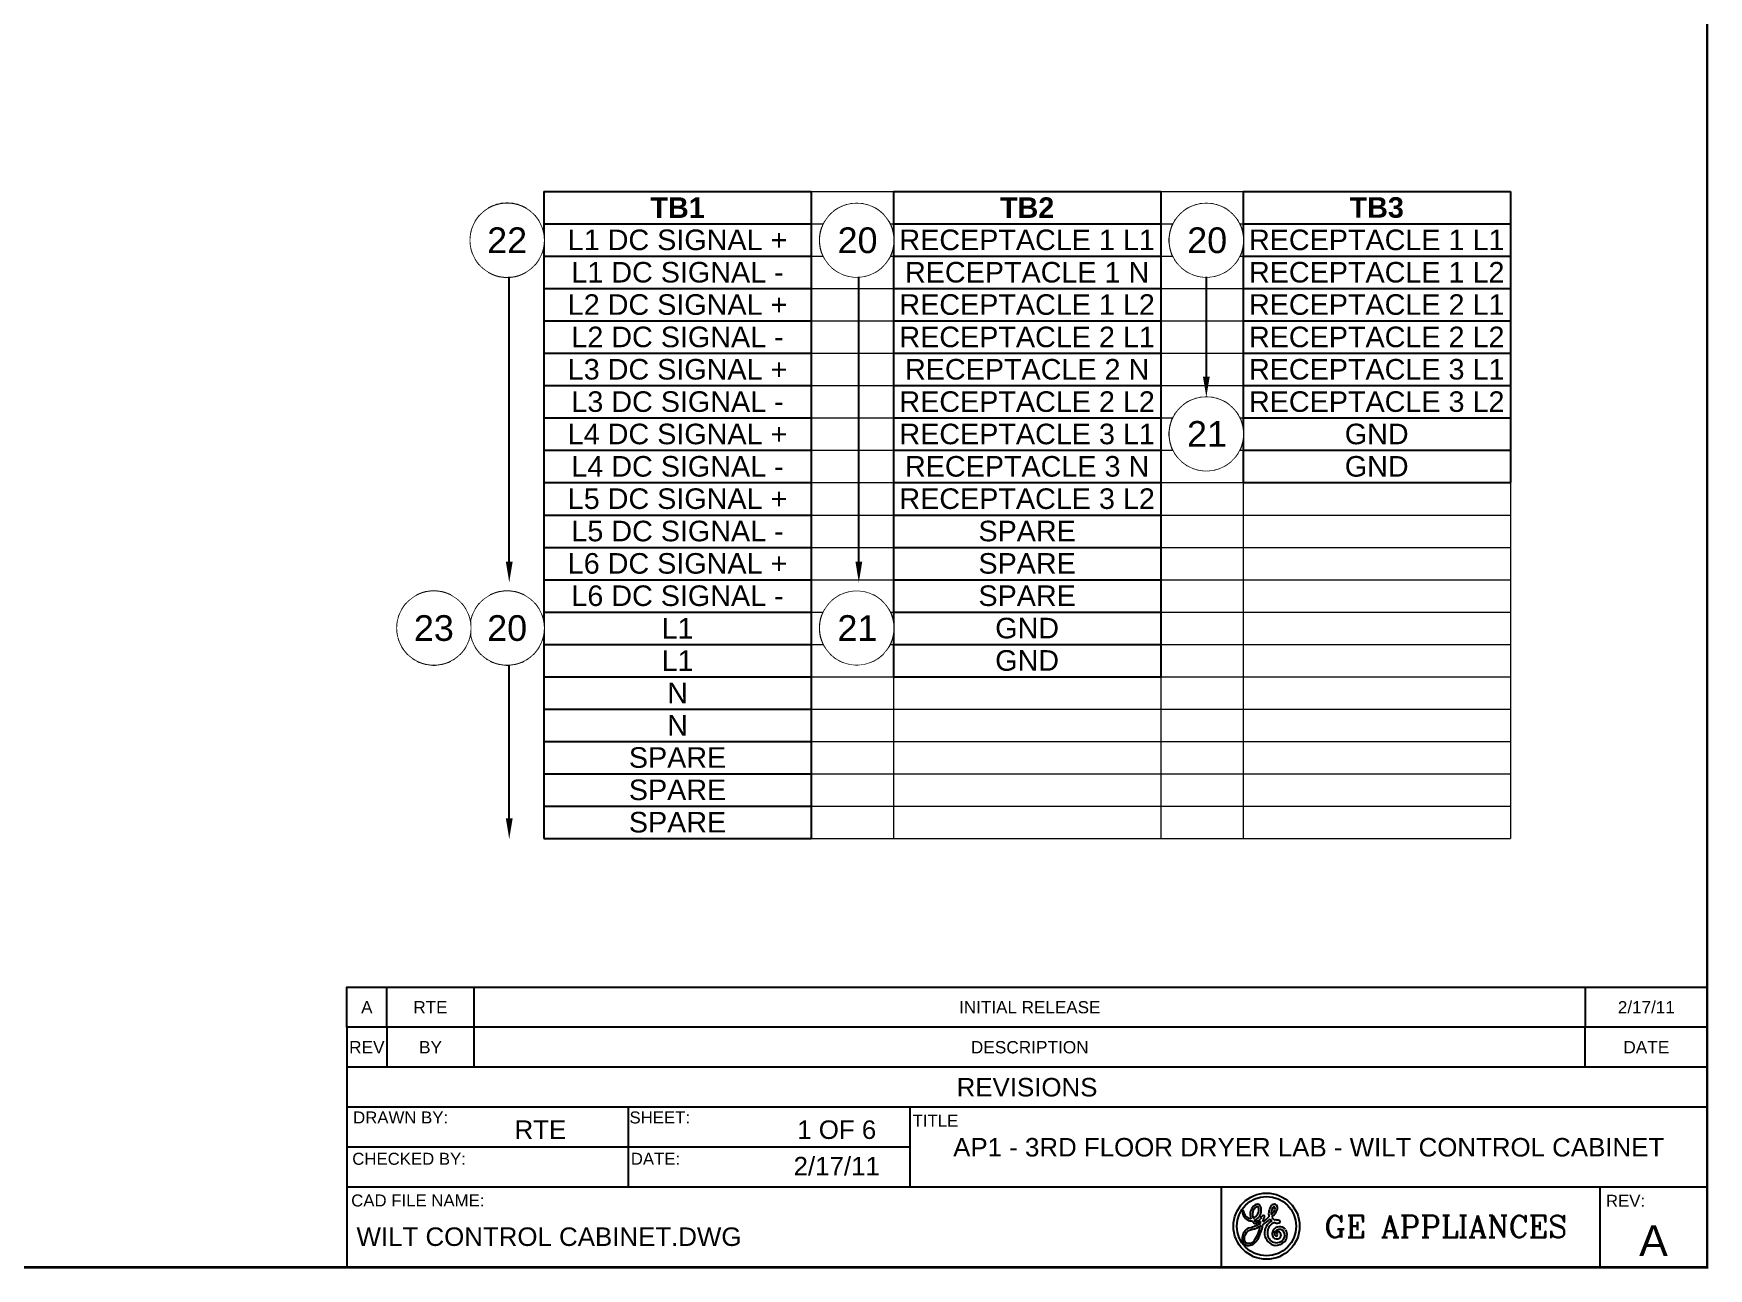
# Model space of a CAD drawing. Header units: inches. Extents: x -228 to 241, y -155 to 115.
# Drawn here: x -75.03 to -34.31, y 54.7 to 84.73 of the extents above; entities that cross this region are included whole.
import ezdxf
from ezdxf import colors
from ezdxf.entities.mleader import LeaderData, LeaderLine
from ezdxf.enums import TextEntityAlignment as Align
from ezdxf.math import Vec2, Vec3

# ---------------------------------------------------------------- set-up
doc = ezdxf.new("R2010")
doc.units = ezdxf.units.IN
doc.header["$MEASUREMENT"] = 0
doc.set_wipeout_variables(frame=1)
for name, color, linetype in [('BORDER', 3, 'Continuous'), ('DIM', 1, 'Continuous'), ('PANEL WIRE', 5, 'Continuous'), ('TXT', 4, 'Continuous')]:
    doc.layers.add(name, color=color, linetype=linetype)
doc.styles.add('COMPLEX', font='COMPLEX')
doc.styles.add('Notes', font='arial.ttf', dxfattribs={"height": 0.125})
doc.styles.get("Standard").update_dxf_attribs({"font": 'arial.ttf'})

# ---------------------------------------------------------------- blocks, each defined once
blk = doc.blocks.new('GE_Logo')
at = {"layer": 'BORDER', "linetype": 'Continuous'}
for p, q in [((-0.0166, 0.0782), (-0.0166, 0.0783)), ((0.0453, 0.0511), (0.0453, 0.0535)), ((0.0702, 0.0952), (0.0703, 0.0953)), ((0.075, 0.0883), (0.0762, 0.09)), ((-0.0054, 0.0227), (-0.0052, 0.0228)), ((0.0449, 0.0453), (0.0449, 0.0453)), ((0.0716, 0.0472), (0.0715, 0.0472)), ((0.0948, 0.0411), (0.095, 0.0412)), ((0.0178, -0.0135), (0.0182, -0.013)), ((0.0257, -0.0135), (0.028, -0.009))]:
    blk.add_line(p, q, dxfattribs=at)
for radius in [0.1034, 0.0925]:
    blk.add_circle((0.0552, 0.031), radius, dxfattribs=at)
for centre, radius, start, end in [((0.0097, 0.0766), 0.0296, 175.8986, 258.1278), ((-0.0179, 0.0785), 0.00185, 161.4208, 173.7745), ((-0.0182, 0.0784), 0.00167, 54.2025, 153.9175), ((-0.0185, 0.0784), 0.00185, 359.104, 46.9518), ((-0.0185, 0.0784), 0.00185, 46.9831, 47.033), ((-0.0185, 0.0784), 0.00185, 47.1878, 47.1884), ((-0.0018, 0.0782), 0.0148, 180.1798, 203.6073), ((0.0093, 0.0801), 0.0259, 197.4375, 264.0005), ((0.0411, 0.0677), 0.037, 125.3229, 201.2541), ((0.0429, 0.0673), 0.0315, 130.1066, 201.0408), ((0.0014, 0.083), 0.0296, 294.1355, 12.6644), ((0.0056, 0.0809), 0.0333, 288.9288, 25.3672), ((0.0255, 0.0884), 0.0111, 120.4413, 121.1637), ((0.0263, 0.0846), 0.0148, 61.1952, 116.0543), ((0.0256, 0.0866), 0.00555, 31.1144, 121.8942), ((0.0196, 0.0686), 0.0222, 290.7068, 318.3232), ((0.0264, 0.089), 0.0111, 33.4012, 50.6769), ((0.0508, 0.0509), 0.0148, 110.7974, 168.6988), ((-0.0351, 0.1563), 0.1443, 303.069, 314.1387), ((-0.0293, 0.1528), 0.1307, 304.621, 314.7998), ((0.035, 0.0641), 0.0148, 314.1921, 348.4615), ((0.0464, 0.0593), 0.00555, 91.1634, 99.1221), ((0.0458, 0.0611), 0.0037, 5.0426, 83.4158), ((0.044, 0.0615), 0.00555, 356.3808, 359.6419), ((0.1062, 0.0692), 0.0444, 142.8794, 191.8193), ((0.0185, 0.1001), 0.0666, 314.7382, 315.8124), ((0.1003, 0.076), 0.0407, 213.3633, 225.0117), ((0.1007, 0.0702), 0.0315, 144.8342, 184.97), ((0.0316, 0.1076), 0.0555, 312.958, 333.1931), ((0.08, 0.0899), 0.0111, 151.3852, 152.1303), ((0.079, 0.0887), 0.0109, 348.8459, 142.6698), ((0.0962, 0.0759), 0.0296, 213.612, 239.7574), ((0.0282, 0.1102), 0.0666, 310.8187, 334.7484), ((0.079, 0.0876), 0.0037, 153.3316, 153.4021), ((0.079, 0.0876), 0.0037, 69.0155, 139.3089), ((0.0785, 0.0878), 0.0037, 54.3726, 60.5273), ((0.0769, 0.0867), 0.00555, 38.9364, 47.8233), ((0.0747, 0.0867), 0.0074, 327.7967, 28.5928), ((0.0768, 0.0869), 0.00555, 36.4082, 36.5638), ((0.0713, 0.0887), 0.0185, 336.9398, 337.8204), ((0.0677, 0.0897), 0.0222, 339.106, 351.9371), ((0.0174, -0.0082), 0.0384, 126.4152, 182.3457), ((0.0047, -0.0073), 0.0198, 155.2385, 210.7757), ((0.0132, -0.0072), 0.0277, 114.1868, 162.7157), ((0.0113, -0.0061), 0.0333, 105.0609, 119.8387), ((-0.0774, 0.2905), 0.2836, 286.2392, 289.0368), ((-0.0293, 0.1528), 0.1307, 284.142, 300.0403), ((0.0056, 0.0772), 0.0296, 266.1587, 266.2131), ((0.0058, 0.0808), 0.0333, 266.3006, 267.0263), ((0.0056, 0.0809), 0.0333, 267.4189, 277.3722), ((0.0411, 0.0677), 0.037, 212.3618, 223.8297), ((0.019, 0.0478), 0.0074, 231.6407, 232.6664), ((0.0217, 0.0504), 0.0111, 229.7166, 282.5284), ((-0.0032, 0.0914), 0.0715, 284.7496, 303.0519), ((0.0056, 0.0809), 0.0333, 288.9134, 288.9164), ((0.0216, 0.0514), 0.00555, 201.2966, 293.5599), ((-0.0881, 0.0544), 0.1258, 327.5933, 349.4998), ((0.0085, 0.088), 0.0444, 290.0784, 295.3092), ((0.0021, 0.0946), 0.0592, 291.736, 306.2578), ((-0.0878, 0.0568), 0.1332, 330.2544, 350.7619), ((-0.0032, 0.0914), 0.0715, 303.2358, 303.2439), ((-0.0072, 0.0499), 0.0444, 346.8295, 356.057), ((-0.0878, 0.0568), 0.1332, 355.0688, 357.5733), ((-0.0878, 0.0568), 0.1332, 355.0516944634672, 355.0517472074151), ((0.0895, 0.0106), 0.0407, 116.0484, 258.2768), ((0.0911, 0.0105), 0.0333, 108.007, 237.0381), ((0.0912, 0.0074), 0.0185, 141.4117, 231.4184), ((0.0965, 0.005), 0.0241, 43.0345, 148.1299), ((0.0911, 0.0084), 0.0111, 144.2469, 228.9573), ((0.098, 0.0831), 0.0444, 246.9175, 254.6902), ((0.0849, 0.0172), 0.0333, 73.1422, 96.4863), ((0.0961, 0.0027), 0.0185, 56.3505, 139.1581), ((0.0844, 0.0055), 0.00555, 264.2476, 349.8059), ((0.0928, 0.0058), 0.0074, 85.2231, 164.2466), ((0.0862, 0.0042), 0.0037, 5.7607, 96.9197), ((0.0887, 0.0623), 0.0222, 263.6714, 265.1954), ((0.0882, 0.0623), 0.0222, 266.4066, 287.1828), ((0.0894, 0.0029), 0.0111, 333.5132, 68.3887), ((0.0941, 0.0451), 0.00401, 282.7253, 84), ((0.0903, 0.0028), 0.0222, 319.626, 43.6888), ((0.0841, 0.0037), 0.0352, 324.0508, 26.3225), ((-0.0025, -0.0108), 0.0185, 176.7855, 265.6989), ((0.0002, -0.0065), 0.0167, 221.2499, 235.3206), ((0, 0), 0.0222, 245.2071, 297.1841), ((-0.0027, 0.004), 0.0333, 267.8739, 328.4069), ((0.0006, 0.0003), 0.0222, 295.4989, 321.1148), ((0.0006, 0.0003), 0.0222, 322.8841, 323.0517), ((0.0861, 0.0091), 0.0296, 243.4439, 315.6294), ((0.0869, 0.0059), 0.0148, 241.0922, 327.2639), ((0.0829, 0.0136), 0.0426, 266.2008, 314.2321)]:
    blk.add_arc(centre, radius, start, end, dxfattribs=at)
at = {"layer": 'BORDER'}
blk.add_arc((0.0783, 0.0076), 0.037, 274.4657, 274.8052, dxfattribs=at)
at = {"layer": 'BORDER', "linetype": 'Continuous'}
blk.add_point((0.036, 0.0316), dxfattribs=at)
blk = doc.blocks.new('B-BORDER')
at = {"layer": 'BORDER'}
for p, q in [((34, 0.9729), (28.487, 0.9729)), ((28.487, 0.9729), (28.487, 0.6486)), ((28.6492, 0.9729), (28.6492, 0.8107)), ((29.0032, 0.8107), (29.0032, 0.9729)), ((33.5058, 0.8107), (33.5058, 0.9729)), ((34, 0.8107), (28.487, 0.8107)), ((34, 0.6486), (28.487, 0.6486)), ((28.487, 0.6486), (28.487, 0)), ((29.6275, 0.6486), (29.6275, 0.3243)), ((30.7679, 0.6486), (30.7679, 0.3243)), ((30.7679, 0.4864), (28.487, 0.4864)), ((34, 0.3243), (28.487, 0.3243)), ((32.0298, 0.3243), (32.0298, 0)), ((33.5643, 0.3243), (33.5643, 0))]:
    blk.add_line(p, q, dxfattribs=at)
at = {"layer": 'BORDER', "const_width": 0.01}
blk.add_lwpolyline([(34, 0), (34, 10), (18, 10), (18, 0), (34, 0)], dxfattribs=at)
at = {"layer": 'BORDER', "xscale": 1.297174118731785, "yscale": 1.297174118731785, "zscale": 1.297174118731785}
blk.add_blockref('GE_Logo', (32.1423, 0.1262), dxfattribs=at)
at = {"layer": 'BORDER'}
for s, height, p in [('REV', 0.05, (28.5681, 0.8918)), ('BY', 0.05, (28.8262, 0.8918)), ('DESCRIPTION', 0.05, (31.2545, 0.8918)), ('DATE', 0.05, (33.7529, 0.8918)), ('REVISIONS', 0.075, (31.2435, 0.7297))]:
    blk.add_text(s, height=height, dxfattribs=at).set_placement(p, align=Align.MIDDLE_CENTER)
for s, height, p in [('DRAWN BY:', 0.04864, (28.705, 0.5828)), ('SHEET:', 0.04864, (29.7551, 0.5828)), ('TITLE', 0.04864, (30.8723, 0.5693)), ('CHECKED BY:', 0.048644, (28.7393, 0.4153)), ('DATE:', 0.04864, (29.7378, 0.4153)), ('REV:', 0.04864, (33.6687, 0.245))]:
    blk.add_text(s, height=height, dxfattribs=at).set_placement(p, align=Align.CENTER)
blk.add_text('CAD FILE NAME:', height=0.048644, dxfattribs=at).set_placement((28.5047, 0.2464))
at = {"layer": 'BORDER', "style": 'COMPLEX'}
blk.add_text('GE APPLIANCES', height=0.088907, dxfattribs=at).set_placement((32.9404, 0.1647), align=Align.MIDDLE)
at = {"layer": 'TXT'}
for tag, height, p in [('DRAWN_BY', 0.075, (29.2713, 0.5576)), ('SHEET', 0.075, (30.4722, 0.5576)), ('DWG_TITLE', 0.075, (32.384, 0.4864)), ('CHECKED_BY', 0.075, (29.2713, 0.4098)), ('DATE', 0.075, (30.4722, 0.4098)), ('REV', 0.125, (33.7822, 0.1077))]:
    blk.add_attdef(tag, text='', height=height, dxfattribs=at).set_placement(p, align=Align.MIDDLE_CENTER)
blk.add_attdef('FILENAME', (28.5264, 0.0864), '', height=0.075, dxfattribs=at)
blk = doc.blocks.new('REVBLOCK')
at = {"layer": 'BORDER'}
for p, q in [((0.324, 0), (0.324, 0.324)), ((1.032, 0), (1.032, 0.324)), ((10.038, 0), (10.038, 0.324))]:
    blk.add_line(p, q, dxfattribs=at)
blk.add_lwpolyline([(0, 0), (0, 0.324), (11.026, 0.324)], dxfattribs=at)
at = {"layer": 'TXT'}
for tag, p in [('REV', (0.162, 0.162)), ('BY', (0.678, 0.162)), ('DESCRIPTION', (5.535, 0.162)), ('DATE', (10.532, 0.162))]:
    blk.add_attdef(tag, text='', height=0.099, dxfattribs=at).set_placement(p, align=Align.MIDDLE_CENTER)
blk = doc.blocks.new('*T48')
at = {"layer": 'Defpoints', "color": 8, "linetype": 'ByBlock', "lineweight": 0}
for p, q in [((6.5, 0), (8.5, 0)), ((15, 0), (17, 0)), ((6.5, -0.787), (8.5, -0.787)), ((15, -0.787), (17, -0.787)), ((6.5, -1.573), (8.5, -1.573)), ((15, -1.573), (17, -1.573)), ((6.5, -2.36), (8.5, -2.36)), ((15, -2.36), (17, -2.36)), ((6.5, -3.147), (8.5, -3.147)), ((15, -3.147), (17, -3.147)), ((6.5, -3.933), (8.5, -3.933)), ((15, -3.933), (17, -3.933)), ((6.5, -4.72), (8.5, -4.72)), ((15, -4.72), (17, -4.72)), ((6.5, -5.507), (8.5, -5.507)), ((15, -5.507), (17, -5.507)), ((6.5, -6.293), (8.5, -6.293)), ((15, -6.293), (17, -6.293)), ((6.5, -7.08), (8.5, -7.08)), ((15, -7.08), (17, -7.08)), ((17, -7.08), (17, -15.733)), ((23.5, -7.08), (23.5, -15.733)), ((6.5, -7.867), (8.5, -7.867)), ((15, -7.867), (23.5, -7.867)), ((6.5, -8.653), (8.5, -8.653)), ((15, -8.653), (23.5, -8.653)), ((6.5, -9.44), (8.5, -9.44)), ((15, -9.44), (23.5, -9.44)), ((6.5, -10.227), (8.5, -10.227)), ((15, -10.227), (23.5, -10.227)), ((6.5, -11.013), (8.5, -11.013)), ((15, -11.013), (23.5, -11.013)), ((6.5, -11.8), (8.5, -11.8)), ((8.5, -11.8), (8.5, -15.733)), ((15, -11.8), (23.5, -11.8)), ((15, -11.8), (15, -15.733)), ((6.5, -12.587), (23.5, -12.587)), ((6.5, -13.373), (23.5, -13.373)), ((6.5, -14.16), (23.5, -14.16)), ((6.5, -14.947), (23.5, -14.947)), ((6.5, -15.733), (23.5, -15.733))]:
    blk.add_line(p, q, dxfattribs=at)
at = {"layer": 'TXT', "color": 3, "linetype": 'ByBlock', "lineweight": -2}
for p, q in [((0, 0), (6.5, 0)), ((0, 0), (0, -15.733)), ((6.5, 0), (6.5, -15.733)), ((8.5, 0), (15, 0)), ((8.5, 0), (8.5, -11.8)), ((15, 0), (15, -11.8)), ((17, 0), (23.5, 0)), ((17, 0), (17, -7.08)), ((23.5, 0), (23.5, -7.08)), ((0, -0.787), (6.5, -0.787)), ((8.5, -0.787), (15, -0.787)), ((17, -0.787), (23.5, -0.787)), ((0, -1.573), (6.5, -1.573)), ((8.5, -1.573), (15, -1.573)), ((17, -1.573), (23.5, -1.573)), ((0, -2.36), (6.5, -2.36)), ((8.5, -2.36), (15, -2.36)), ((17, -2.36), (23.5, -2.36)), ((0, -3.147), (6.5, -3.147)), ((8.5, -3.147), (15, -3.147)), ((17, -3.147), (23.5, -3.147)), ((0, -3.933), (6.5, -3.933)), ((8.5, -3.933), (15, -3.933)), ((17, -3.933), (23.5, -3.933)), ((0, -4.72), (6.5, -4.72)), ((8.5, -4.72), (15, -4.72)), ((17, -4.72), (23.5, -4.72)), ((0, -5.507), (6.5, -5.507)), ((8.5, -5.507), (15, -5.507)), ((17, -5.507), (23.5, -5.507)), ((0, -6.293), (6.5, -6.293)), ((8.5, -6.293), (15, -6.293)), ((17, -6.293), (23.5, -6.293)), ((0, -7.08), (6.5, -7.08)), ((8.5, -7.08), (15, -7.08)), ((17, -7.08), (23.5, -7.08)), ((0, -7.867), (6.5, -7.867)), ((8.5, -7.867), (15, -7.867)), ((0, -8.653), (6.5, -8.653)), ((8.5, -8.653), (15, -8.653)), ((0, -9.44), (6.5, -9.44)), ((8.5, -9.44), (15, -9.44)), ((0, -10.227), (6.5, -10.227)), ((8.5, -10.227), (15, -10.227)), ((0, -11.013), (6.5, -11.013)), ((8.5, -11.013), (15, -11.013)), ((0, -11.8), (6.5, -11.8)), ((8.5, -11.8), (15, -11.8)), ((0, -12.587), (6.5, -12.587)), ((0, -13.373), (6.5, -13.373)), ((0, -14.16), (6.5, -14.16)), ((0, -14.947), (6.5, -14.947)), ((0, -15.733), (6.5, -15.733))]:
    blk.add_line(p, q, dxfattribs=at)
at = {"layer": 'TXT', "color": 4, "char_height": 0.5, "attachment_point": 5}
for s, insert, width in [('{\\fArial|b1|i0|c0;TB1', (3.25, -0.393), 6.38), ('{\\fArial|b0|i0|c0;', (7.5, -0.393), 1.88), ('{\\fArial|b1|i0|c0;TB2', (11.75, -0.393), 6.38), ('{\\fArial|b0|i0|c0;', (16, -0.393), 1.88), ('{\\fArial|b1|i0|c0;TB3', (20.25, -0.393), 6.38), ('{\\fArial|b0|i0|c0;L1 DC SIGNAL +', (3.25, -1.18), 6.38), ('{\\fArial|b0|i0|c0;', (7.5, -1.18), 1.88), ('{\\fArial|b0|i0|c0;RECEPTACLE 1 L1', (11.75, -1.18), 6.38), ('{\\fArial|b0|i0|c0;', (16, -1.18), 1.88), ('{\\fArial|b0|i0|c0;RECEPTACLE 1 L1', (20.25, -1.18), 6.38), ('{\\fArial|b0|i0|c0;L1 DC SIGNAL -', (3.25, -1.967), 6.38), ('{\\fArial|b0|i0|c0;', (7.5, -1.967), 1.88), ('{\\fArial|b0|i0|c0;RECEPTACLE 1 N', (11.75, -1.967), 6.38), ('{\\fArial|b0|i0|c0;', (16, -1.967), 1.88), ('{\\fArial|b0|i0|c0;RECEPTACLE 1 L2', (20.25, -1.967), 6.38), ('{\\fArial|b0|i0|c0;L2 DC SIGNAL +', (3.25, -2.753), 6.38), ('{\\fArial|b0|i0|c0;', (7.5, -2.753), 1.88), ('{\\fArial|b0|i0|c0;RECEPTACLE 1 L2', (11.75, -2.753), 6.38), ('{\\fArial|b0|i0|c0;', (16, -2.753), 1.88), ('{\\fArial|b0|i0|c0;RECEPTACLE 2 L1', (20.25, -2.753), 6.38), ('{\\fArial|b0|i0|c0;L2 DC SIGNAL -', (3.25, -3.54), 6.38), ('{\\fArial|b0|i0|c0;', (7.5, -3.54), 1.88), ('{\\fArial|b0|i0|c0;RECEPTACLE 2 L1', (11.75, -3.54), 6.38), ('{\\fArial|b0|i0|c0;', (16, -3.54), 1.88), ('{\\fArial|b0|i0|c0;RECEPTACLE 2 L2', (20.25, -3.54), 6.38), ('{\\fArial|b0|i0|c0;L3 DC SIGNAL +', (3.25, -4.327), 6.38), ('{\\fArial|b0|i0|c0;RECEPTACLE 2 N', (11.75, -4.327), 6.38), ('{\\fArial|b0|i0|c0;RECEPTACLE 3 L1', (20.25, -4.327), 6.38), ('{\\fArial|b0|i0|c0;', (7.5, -4.327), 1.88), ('{\\fArial|b0|i0|c0;', (16, -4.327), 1.88), ('{\\fArial|b0|i0|c0;L3 DC SIGNAL -', (3.25, -5.113), 6.38), ('{\\fArial|b0|i0|c0;RECEPTACLE 2 L2', (11.75, -5.113), 6.38), ('{\\fArial|b0|i0|c0;RECEPTACLE 3 L2', (20.25, -5.113), 6.38), ('{\\fArial|b0|i0|c0;', (7.5, -5.113), 1.88), ('{\\fArial|b0|i0|c0;', (16, -5.113), 1.88), ('{\\fArial|b0|i0|c0;L4 DC SIGNAL +', (3.25, -5.9), 6.38), ('{\\fArial|b0|i0|c0;RECEPTACLE 3 L1', (11.75, -5.9), 6.38), ('{\\fArial|b0|i0|c0;GND', (20.25, -5.9), 6.38), ('{\\fArial|b0|i0|c0;', (7.5, -5.9), 1.88), ('{\\fArial|b0|i0|c0;', (16, -5.9), 1.88), ('{\\fArial|b0|i0|c0;L4 DC SIGNAL -', (3.25, -6.687), 6.38), ('{\\fArial|b0|i0|c0;RECEPTACLE 3 N', (11.75, -6.687), 6.38), ('{\\fArial|b0|i0|c0;GND', (20.25, -6.687), 6.38), ('{\\fArial|b0|i0|c0;', (7.5, -6.687), 1.88), ('{\\fArial|b0|i0|c0;', (16, -6.687), 1.88), ('{\\fArial|b0|i0|c0;L5 DC SIGNAL +', (3.25, -7.473), 6.38), ('{\\fArial|b0|i0|c0;RECEPTACLE 3 L2', (11.75, -7.473), 6.38), ('{\\fArial|b0|i0|c0;', (7.5, -7.473), 1.88), ('{\\fArial|b0|i0|c0;', (16, -7.473), 1.88), ('{\\fArial|b0|i0|c0;', (20.25, -7.473), 6.38), ('{\\fArial|b0|i0|c0;L5 DC SIGNAL -', (3.25, -8.26), 6.38), ('{\\fArial|b0|i0|c0;SPARE', (11.75, -8.26), 6.38), ('{\\fArial|b0|i0|c0;', (7.5, -8.26), 1.88), ('{\\fArial|b0|i0|c0;', (16, -8.26), 1.88), ('{\\fArial|b0|i0|c0;', (20.25, -8.26), 6.38), ('{\\fArial|b0|i0|c0;L6 DC SIGNAL +', (3.25, -9.047), 6.38), ('{\\fArial|b0|i0|c0;SPARE', (11.75, -9.047), 6.38), ('{\\fArial|b0|i0|c0;', (7.5, -9.047), 1.88), ('{\\fArial|b0|i0|c0;', (16, -9.047), 1.88), ('{\\fArial|b0|i0|c0;', (20.25, -9.047), 6.38), ('{\\fArial|b0|i0|c0;L6 DC SIGNAL -', (3.25, -9.833), 6.38), ('{\\fArial|b0|i0|c0;SPARE', (11.75, -9.833), 6.38), ('{\\fArial|b0|i0|c0;', (7.5, -9.833), 1.88), ('{\\fArial|b0|i0|c0;', (16, -9.833), 1.88), ('{\\fArial|b0|i0|c0;', (20.25, -9.833), 6.38), ('{\\fArial|b0|i0|c0;L1', (3.25, -10.62), 6.38), ('{\\fArial|b0|i0|c0;GND', (11.75, -10.62), 6.38), ('{\\fArial|b0|i0|c0;', (7.5, -10.62), 1.88), ('{\\fArial|b0|i0|c0;', (16, -10.62), 1.88), ('{\\fArial|b0|i0|c0;', (20.25, -10.62), 6.38), ('{\\fArial|b0|i0|c0;L1', (3.25, -11.407), 6.38), ('{\\fArial|b0|i0|c0;GND', (11.75, -11.407), 6.38), ('{\\fArial|b0|i0|c0;', (7.5, -11.407), 1.88), ('{\\fArial|b0|i0|c0;', (16, -11.407), 1.88), ('{\\fArial|b0|i0|c0;', (20.25, -11.407), 6.38), ('{\\fArial|b0|i0|c0;N', (3.25, -12.193), 6.38), ('{\\fArial|b0|i0|c0;', (7.5, -12.193), 1.88), ('{\\fArial|b0|i0|c0;', (11.75, -12.193), 6.38), ('{\\fArial|b0|i0|c0;', (16, -12.193), 1.88), ('{\\fArial|b0|i0|c0;', (20.25, -12.193), 6.38), ('{\\fArial|b0|i0|c0;N', (3.25, -12.98), 6.38), ('{\\fArial|b0|i0|c0;', (7.5, -12.98), 1.88), ('{\\fArial|b0|i0|c0;', (11.75, -12.98), 6.38), ('{\\fArial|b0|i0|c0;', (16, -12.98), 1.88), ('{\\fArial|b0|i0|c0;', (20.25, -12.98), 6.38), ('{\\fArial|b0|i0|c0;SPARE', (3.25, -13.767), 6.38), ('{\\fArial|b0|i0|c0;', (7.5, -13.767), 1.88), ('{\\fArial|b0|i0|c0;', (11.75, -13.767), 6.38), ('{\\fArial|b0|i0|c0;', (16, -13.767), 1.88), ('{\\fArial|b0|i0|c0;', (20.25, -13.767), 6.38), ('{\\fArial|b0|i0|c0;SPARE', (3.25, -14.553), 6.38), ('{\\fArial|b0|i0|c0;', (7.5, -14.553), 1.88), ('{\\fArial|b0|i0|c0;', (11.75, -14.553), 6.38), ('{\\fArial|b0|i0|c0;', (16, -14.553), 1.88), ('{\\fArial|b0|i0|c0;', (20.25, -14.553), 6.38), ('{\\fArial|b0|i0|c0;SPARE', (3.25, -15.34), 6.38), ('{\\fArial|b0|i0|c0;', (7.5, -15.34), 1.88), ('{\\fArial|b0|i0|c0;', (11.75, -15.34), 6.38), ('{\\fArial|b0|i0|c0;', (16, -15.34), 1.88), ('{\\fArial|b0|i0|c0;', (20.25, -15.34), 6.38)]:
    blk.add_mtext(s, dxfattribs=dict(at, insert=insert, width=width))
blk = doc.blocks.new('ITEM BALLOON')
blk.add_lwpolyline([(-0.0056, 0.1785), (-0.0168, 0.1778), (-0.0279, 0.1764), (-0.039, 0.1743), (-0.0498, 0.1715), (-0.0605, 0.1681), (-0.0709, 0.1639), (-0.0811, 0.1592), (-0.0909, 0.1537), (-0.1004, 0.1477), (-0.1095, 0.1411), (-0.1181, 0.134), (-0.1263, 0.1263), (-0.134, 0.1181), (-0.1411, 0.1095), (-0.1477, 0.1004), (-0.1537, 0.0909), (-0.1592, 0.0811), (-0.1639, 0.0709), (-0.1681, 0.0605), (-0.1715, 0.0498), (-0.1743, 0.039), (-0.1764, 0.0279), (-0.1778, 0.0168), (-0.1785, 0.0056), (-0.1785, -0.0056), (-0.1778, -0.0168), (-0.1764, -0.0279), (-0.1743, -0.039), (-0.1715, -0.0498), (-0.1681, -0.0605), (-0.1639, -0.0709), (-0.1592, -0.0811), (-0.1537, -0.0909), (-0.1477, -0.1004), (-0.1411, -0.1095), (-0.134, -0.1181), (-0.1263, -0.1263), (-0.1181, -0.134), (-0.1095, -0.1411), (-0.1004, -0.1477), (-0.0909, -0.1537), (-0.0811, -0.1592), (-0.0709, -0.1639), (-0.0605, -0.1681), (-0.0498, -0.1715), (-0.039, -0.1743), (-0.0279, -0.1764), (-0.0168, -0.1778), (-0.0056, -0.1785), (0.0056, -0.1785), (0.0168, -0.1778), (0.0279, -0.1764), (0.039, -0.1743), (0.0498, -0.1715), (0.0605, -0.1681), (0.0709, -0.1639), (0.0811, -0.1592), (0.0909, -0.1537), (0.1004, -0.1477), (0.1095, -0.1411), (0.1181, -0.134), (0.1263, -0.1263), (0.134, -0.1181), (0.1411, -0.1095), (0.1477, -0.1004), (0.1537, -0.0909), (0.1592, -0.0811), (0.1639, -0.0709), (0.1681, -0.0605), (0.1715, -0.0498), (0.1743, -0.039), (0.1764, -0.0279), (0.1778, -0.0168), (0.1785, -0.0056), (0.1785, 0.0056), (0.1778, 0.0168), (0.1764, 0.0279), (0.1743, 0.039), (0.1715, 0.0498), (0.1681, 0.0605), (0.1639, 0.0709), (0.1592, 0.0811), (0.1537, 0.0909), (0.1477, 0.1004), (0.1411, 0.1095), (0.134, 0.1181), (0.1263, 0.1263), (0.1181, 0.134), (0.1095, 0.1411), (0.1004, 0.1477), (0.0909, 0.1537), (0.0811, 0.1592), (0.0709, 0.1639), (0.0605, 0.1681), (0.0498, 0.1715), (0.039, 0.1743), (0.0279, 0.1764), (0.0168, 0.1778), (0.0056, 0.1785)], close=True)
blk.add_wipeout([(-0.0056, 0.1785), (-0.0168, 0.1778), (-0.0279, 0.1764), (-0.039, 0.1743), (-0.0498, 0.1715), (-0.0605, 0.1681), (-0.0709, 0.1639), (-0.0811, 0.1592), (-0.0909, 0.1537), (-0.1004, 0.1477), (-0.1095, 0.1411), (-0.1181, 0.134), (-0.1263, 0.1263), (-0.134, 0.1181), (-0.1411, 0.1095), (-0.1477, 0.1004), (-0.1537, 0.0909), (-0.1592, 0.0811), (-0.1639, 0.0709), (-0.1681, 0.0605), (-0.1715, 0.0498), (-0.1743, 0.039), (-0.1764, 0.0279), (-0.1778, 0.0168), (-0.1785, 0.0056), (-0.1785, -0.0056), (-0.1778, -0.0168), (-0.1764, -0.0279), (-0.1743, -0.039), (-0.1715, -0.0498), (-0.1681, -0.0605), (-0.1639, -0.0709), (-0.1592, -0.0811), (-0.1537, -0.0909), (-0.1477, -0.1004), (-0.1411, -0.1095), (-0.134, -0.1181), (-0.1263, -0.1263), (-0.1181, -0.134), (-0.1095, -0.1411), (-0.1004, -0.1477), (-0.0909, -0.1537), (-0.0811, -0.1592), (-0.0709, -0.1639), (-0.0605, -0.1681), (-0.0498, -0.1715), (-0.039, -0.1743), (-0.0279, -0.1764), (-0.0168, -0.1778), (-0.0056, -0.1785), (0.0056, -0.1785), (0.0168, -0.1778), (0.0279, -0.1764), (0.039, -0.1743), (0.0498, -0.1715), (0.0605, -0.1681), (0.0709, -0.1639), (0.0811, -0.1592), (0.0909, -0.1537), (0.1004, -0.1477), (0.1095, -0.1411), (0.1181, -0.134), (0.1263, -0.1263), (0.134, -0.1181), (0.1411, -0.1095), (0.1477, -0.1004), (0.1537, -0.0909), (0.1592, -0.0811), (0.1639, -0.0709), (0.1681, -0.0605), (0.1715, -0.0498), (0.1743, -0.039), (0.1764, -0.0279), (0.1778, -0.0168), (0.1785, -0.0056), (0.1785, 0.0056), (0.1778, 0.0168), (0.1764, 0.0279), (0.1743, 0.039), (0.1715, 0.0498), (0.1681, 0.0605), (0.1639, 0.0709), (0.1592, 0.0811), (0.1537, 0.0909), (0.1477, 0.1004), (0.1411, 0.1095), (0.134, 0.1181), (0.1263, 0.1263), (0.1181, 0.134), (0.1095, 0.1411), (0.1004, 0.1477), (0.0909, 0.1537), (0.0811, 0.1592), (0.0709, 0.1639), (0.0605, 0.1681), (0.0498, 0.1715), (0.039, 0.1743), (0.0279, 0.1764), (0.0168, 0.1778), (0.0056, 0.1785)])
at = {"style": 'Notes'}
blk.add_attdef('X', text='', height=0.125, dxfattribs=at).set_placement((0, 0), align=Align.MIDDLE_CENTER)

msp = doc.modelspace()

# ---------------------------------------------------------------- block references
msp.add_blockref('*T48', (-62.622171, 80.892423))
at = {"layer": 'DIM'}
ref = msp.add_blockref('B-BORDER', (-238.335056, 54.733701), dxfattribs=dict(at, xscale=6, yscale=6, zscale=6))
ref.add_attrib('DRAWN_BY', 'RTE', dxfattribs={"layer": 'TXT', "height": 0.45}).set_placement((-62.707318, 58.079195), align=Align.MIDDLE_CENTER)
ref.add_attrib('FILENAME', 'WILT CONTROL CABINET.DWG', (-67.176774, 55.252315), dxfattribs={"layer": 'TXT', "height": 0.45})
ref.add_attrib('SHEET', '1 OF 6', dxfattribs={"layer": 'TXT', "height": 0.45}).set_placement((-55.501588, 58.079195), align=Align.MIDDLE_CENTER)
ref.add_attrib('DATE', '2/17/11', dxfattribs={"layer": 'TXT', "height": 0.45}).set_placement((-55.501588, 57.192509), align=Align.MIDDLE_CENTER)
ref.add_attrib('DWG_TITLE_001', 'AP1 - 3RD FLOOR DRYER LAB - WILT CONTROL CABINET', (-52.670296, 57.427343), dxfattribs={"layer": 'TXT', "height": 0.45})
ref.add_attrib('REV', 'A', dxfattribs={"layer": 'TXT', "height": 0.75}).set_placement((-35.642151, 55.379647), align=Align.MIDDLE_CENTER)
at = {"layer": 'PANEL WIRE', "xscale": 3, "yscale": 3, "zscale": 3}
msp.add_blockref('REVBLOCK', (-67.412996, 60.570985), dxfattribs=at).add_auto_attribs({'DATE': '2/17/11', 'DESCRIPTION': 'INITIAL RELEASE', 'BY': 'RTE', 'REV': 'A'})

# ---------------------------------------------------------------- next in the draw order: block references
at = {"layer": 'DIM'}
ref = msp.add_blockref('ITEM BALLOON', (-63.514848, 79.70607), dxfattribs=dict(at, xscale=5, yscale=5, zscale=5))
ref.add_attrib('X', '22', dxfattribs={"height": 0.625, "style": 'Notes'}).set_placement((-63.514848, 79.70607), align=Align.MIDDLE_CENTER)
ref = msp.add_blockref('ITEM BALLOON', (-55.014848, 79.70607), dxfattribs=dict(at, xscale=-5, yscale=5, zscale=5))
ref.add_attrib('X', '20', dxfattribs={"height": 0.625, "style": 'Notes'}).set_placement((-54.994384, 79.70607), align=Align.MIDDLE_CENTER)
ref = msp.add_blockref('ITEM BALLOON', (-46.514848, 79.70607), dxfattribs=dict(at, xscale=-5, yscale=5, zscale=5))
ref.add_attrib('X', '20', dxfattribs={"height": 0.625, "style": 'Notes'}).set_placement((-46.494384, 79.70607), align=Align.MIDDLE_CENTER)
ref = msp.add_blockref('ITEM BALLOON', (-46.514848, 74.996989), dxfattribs=dict(at, xscale=-5, yscale=5, zscale=5))
ref.add_attrib('X', '21', dxfattribs={"height": 0.625, "style": 'Notes'}).set_placement((-46.498647, 74.996989), align=Align.MIDDLE_CENTER)
ref = msp.add_blockref('ITEM BALLOON', (-63.514848, 70.276989), dxfattribs=dict(at, xscale=5, yscale=5, zscale=5))
ref.add_attrib('X', '20', dxfattribs={"height": 0.625, "style": 'Notes'}).set_placement((-63.514848, 70.276989), align=Align.MIDDLE_CENTER)
ref = msp.add_blockref('ITEM BALLOON', (-55.014848, 70.276989), dxfattribs=dict(at, xscale=-5, yscale=5, zscale=5))
ref.add_attrib('X', '21', dxfattribs={"height": 0.625, "style": 'Notes'}).set_placement((-54.998647, 70.276989), align=Align.MIDDLE_CENTER)

# ---------------------------------------------------------------- next in the draw order: block references
ref = msp.add_blockref('ITEM BALLOON', (-65.296678, 70.276989), dxfattribs=dict(at, xscale=5, yscale=5, zscale=5))
ref.add_attrib('X', '23', dxfattribs={"height": 0.625, "style": 'Notes'}).set_placement((-65.296678, 70.276989), align=Align.MIDDLE_CENTER)

# ---------------------------------------------------------------- next in the draw order: leaders
ml = msp.add_multileader_mtext('Standard', dxfattribs=at)
ml.set_content('', color=256, style='Notes')
ml.set_leader_properties()
ml.build(insert=Vec2(0, 0))
ml.multileader.update_dxf_attribs({"has_dogleg": 0, "dogleg_length": 0.25, "arrow_head_size": 0.5})
ctx = ml.context
ctx.base_point, ctx.char_height, ctx.arrow_head_size, ctx.landing_gap_size, ctx.plane_origin = Vec3(-63.463964, 78.814829), 0.125, 0.5, 0.09, Vec3(-63.463964, 71.387592)
notes = []
notes.append((ctx, [(0, (1, 1, 0), (-63.713964, 78.814829), (1, 0), 0.25, [(0, [(-63.463964, 71.387592)], 0, [])])]))
ctx.mtext.insert, ctx.mtext.flow_direction = Vec3(-63.373964, 78.877329), 5
ml = msp.add_multileader_mtext('Standard', dxfattribs=at)
ml.set_content('', color=256, style='Notes')
ml.set_leader_properties()
ml.build(insert=Vec2(0, 0))
ml.multileader.update_dxf_attribs({"has_dogleg": 0, "dogleg_length": 0.25, "arrow_head_size": 0.5})
ctx = ml.context
ctx.base_point, ctx.char_height, ctx.arrow_head_size, ctx.landing_gap_size, ctx.plane_origin = Vec3(-54.963964, 78.814829), 0.125, 0.5, 0.09, Vec3(-54.963964, 71.387592)
notes.append((ctx, [(0, (1, 1, 0), (-55.213964, 78.814829), (1, 0), 0.25, [(0, [(-54.963964, 71.387592)], 0, [])])]))
ctx.mtext.insert, ctx.mtext.flow_direction = Vec3(-54.873964, 78.877329), 5
ml = msp.add_multileader_mtext('Standard', dxfattribs=at)
ml.set_content('', color=256, style='Notes')
ml.set_leader_properties()
ml.build(insert=Vec2(0, 0))
ml.multileader.update_dxf_attribs({"has_dogleg": 0, "dogleg_length": 0.25, "arrow_head_size": 0.5})
ctx = ml.context
ctx.base_point, ctx.char_height, ctx.arrow_head_size, ctx.landing_gap_size, ctx.plane_origin = Vec3(-46.514848, 78.813393), 0.125, 0.5, 0.09, Vec3(-46.514848, 71.386155)
notes.append((ctx, [(0, (1, 1, 0), (-46.764848, 78.813393), (1, 0), 0.25, [(0, [(-46.514848, 75.889666)], 0, [])])]))
ctx.mtext.insert, ctx.mtext.flow_direction = Vec3(-46.424848, 78.875893), 5
ml = msp.add_multileader_mtext('Standard', dxfattribs=at)
ml.set_content('', color=256, style='Notes')
ml.set_leader_properties()
ml.build(insert=Vec2(0, 0))
ml.multileader.update_dxf_attribs({"has_dogleg": 0, "dogleg_length": 0.25, "arrow_head_size": 0.5})
ctx = ml.context
ctx.base_point, ctx.char_height, ctx.arrow_head_size, ctx.landing_gap_size, ctx.plane_origin = Vec3(-63.463964, 69.385748), 0.125, 0.5, 0.09, Vec3(-63.463964, 61.958511)
notes.append((ctx, [(0, (1, 1, 0), (-63.713964, 69.385748), (1, 0), 0.25, [(0, [(-63.463964, 65.146505)], 0, [])])]))
ctx.mtext.insert, ctx.mtext.flow_direction = Vec3(-63.373964, 69.448248), 5
for ctx, leaders in notes:
    for number, flags, end, landing, length, lines in leaders:
        leader = LeaderData()
        leader.index, (leader.has_last_leader_line, leader.has_dogleg_vector, leader.attachment_direction) = number, flags
        leader.last_leader_point, leader.dogleg_vector, leader.dogleg_length = Vec3(end), Vec3(landing), length
        for number, points, colour, breaks in lines:
            line = LeaderLine()
            line.index, line.vertices, line.color, line.breaks = number, Vec3.list(points), colors.encode_raw_color(colour), breaks
            leader.lines.append(line)
        ctx.leaders.append(leader)

doc.saveas('drawing.dxf')
